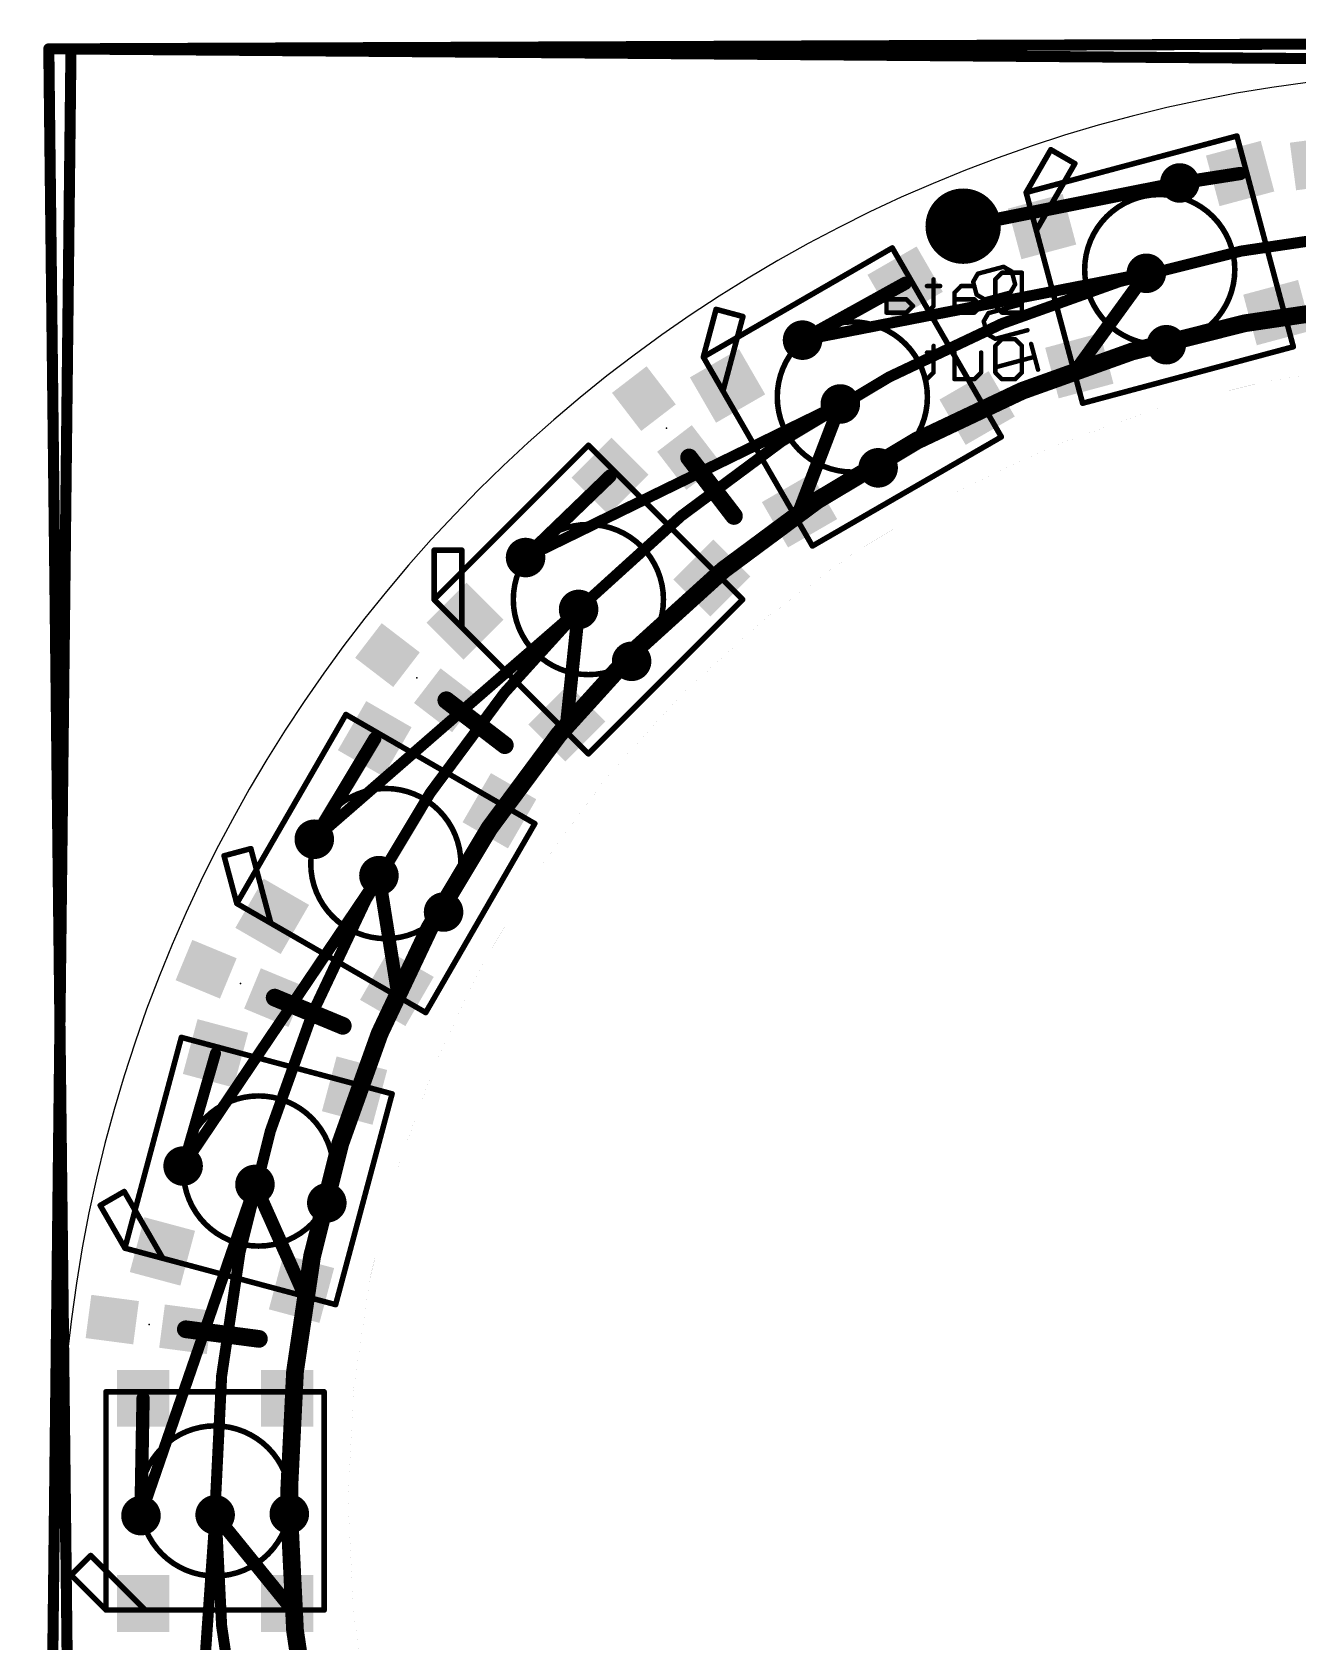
# Model space of a CAD drawing. Extents: x -33.4 to 34.4, y -34.2 to 33.7.
# Drawn here: x -33.4 to -4.4, y -3.23 to 33.66 of the extents above; entities that cross this region are included whole.
import ezdxf

# ---------------------------------------------------------------- set-up
doc = ezdxf.new("R2010")
doc.units = 0
for name, color, linetype in [('1', 22, 'CONTINUOUS'), ('16', 175, 'CONTINUOUS'), ('17', 82, 'CONTINUOUS'), ('18', 82, 'CONTINUOUS'), ('20', 7, 'CONTINUOUS'), ('21', 2, 'CONTINUOUS'), ('22', 6, 'CONTINUOUS'), ('23', 7, 'CONTINUOUS')]:
    doc.layers.add(name, color=color, linetype=linetype)

# ---------------------------------------------------------------- blocks, each defined once
blk = doc.blocks.new('RECT')
blk.add_solid([(-0.5, -0.5), (0.5, -0.5), (-0.5, 0.5), (0.5, 0.5)])
blk = doc.blocks.new('ROUNDP')
at = {"const_width": 0.5}
blk.add_lwpolyline([(0, -0.25, 1), (0, 0.25, 1), (0, -0.25)], format="xyb", dxfattribs=at)
blk = doc.blocks.new('ROUNDV')
at = {"const_width": 0.5}
blk.add_lwpolyline([(0, -0.25, 1), (0, 0.25, 1), (0, -0.25)], format="xyb", dxfattribs=at)

msp = doc.modelspace()

# ---------------------------------------------------------------- linework, layer by layer
at = {"layer": '1'}
for points, const_width in [([(-33.02, 33.274), (-32.258, -33.528)], 0.254), ([(32.766, 32.766), (-33.02, 33.274)], 0.254), ([(-5.7172, 30.4166), (-7.1, 30.2)], 0.3048), ([(-15.746, 26.5986), (-13.3948, 27.9006)], 0.3048), ([(-9.4029, 26.0126), (-7.8674, 28.1305)], 0.3048), ([(-15.8152, 22.6927), (-14.8801, 25.1358)], 0.3048), ([(-18.3469, 23.9101), (-17.782, 23.1739)], 0.4064), ([(-20.1595, 23.4829), (-22.0937, 21.6169)], 0.3048), ([(-17.318, 22.5694), (-17.782, 23.1739)], 0.4064), ([(-21.1495, 17.8261), (-20.8785, 20.428)], 0.3048), ([(-23.1739, 17.782), (-23.9101, 18.3469)], 0.4064), ([(-22.5694, 17.318), (-23.1739, 17.782)], 0.4064), ([(-26.9359, 15.162), (-25.5506, 17.4652)], 0.3048), ([(-25.0427, 11.7448), (-25.4544, 14.3281)], 0.3048), ([(-27.8438, 11.5332), (-26.9865, 11.1783)], 0.4064), ([(-26.2827, 10.8867), (-26.9865, 11.1783)], 0.4064), ([(-29.9423, 7.6738), (-29.2001, 10.257)], 0.254), ([(-27.229, 4.8631), (-28.2956, 7.252)], 0.3048), ([(-29.8801, 3.9337), (-28.9601, 3.8128)], 0.4064), ([(-28.2047, 3.7132), (-28.9601, 3.8128)], 0.4064), ([(-30.9082, -0.3371), (-30.86, 2.35)], 0.3048), ([(-29.2082, -0.3185), (-27.56, -2.35)], 0.3048)]:
    msp.add_lwpolyline(points, dxfattribs=dict(at, const_width=const_width))
for points, const_width in [([(-32.9565, 33.2747, 1), (-33.0835, 33.2733)], 0.127), ([(-33.0195, 33.3375, 1), (-33.0205, 33.2105)], 0.127), ([(-7.1118, 30.2753, 1), (-7.0882, 30.1247)], 0.1524), ([(-5.7054, 30.3413, 1), (-5.729, 30.4919)], 0.1524), ([(0, 29.2, 1), (0, -29.2)], 0.254), ([(-13.3579, 27.8339, 1), (-13.4318, 27.9672)], 0.1524), ([(-7.8057, 28.0858, 1), (-7.9291, 28.1752)], 0.1524), ([(-15.7829, 26.6653, 1), (-15.7091, 26.532)], 0.1524), ([(-9.4646, 26.0573, 1), (-9.3412, 25.9678)], 0.1524), ([(-14.8089, 25.1086, 1), (-14.9512, 25.1631)], 0.1524), ([(-18.2663, 23.9719, 1), (-18.4275, 23.8482)], 0.2032), ([(-20.1066, 23.4281, 1), (-20.2125, 23.5378)], 0.1524), ([(-17.7014, 23.2358, 1), (-17.8626, 23.1121)], 0.2032), ([(-17.8626, 23.1121, 1), (-17.7014, 23.2358)], 0.2032), ([(-17.3986, 22.5076, 1), (-17.2374, 22.6313)], 0.2032), ([(-15.8863, 22.7199, 1), (-15.744, 22.6654)], 0.1524), ([(-22.1466, 21.6718, 1), (-22.0408, 21.5621)], 0.1524), ([(-20.8028, 20.4201, 1), (-20.9543, 20.4358)], 0.1524), ([(-23.8482, 18.4275, 1), (-23.9719, 18.2663)], 0.2032), ([(-23.1121, 17.8626, 1), (-23.2358, 17.7014)], 0.2032), ([(-23.2358, 17.7014, 1), (-23.1121, 17.8626)], 0.2032), ([(-21.2253, 17.834, 1), (-21.0737, 17.8182)], 0.1524), ([(-25.4853, 17.4259, 1), (-25.6159, 17.5044)], 0.1524), ([(-22.6313, 17.2374, 1), (-22.5076, 17.3986)], 0.2032), ([(-27.0012, 15.2013, 1), (-26.8706, 15.1227)], 0.1524), ([(-25.3791, 14.3401, 1), (-25.5296, 14.3161)], 0.1524), ([(-25.1179, 11.7328, 1), (-24.9674, 11.7568)], 0.1524), ([(-27.8049, 11.6271, 1), (-27.8827, 11.4393)], 0.2032), ([(-26.9476, 11.2722, 1), (-27.0254, 11.0844)], 0.2032), ([(-27.0253, 11.0844, 1), (-26.9476, 11.2722)], 0.2032), ([(-26.3215, 10.7928, 1), (-26.2438, 10.9806)], 0.2032), ([(-29.1391, 10.2395, 1), (-29.2612, 10.2746)], 0.127), ([(-30.0033, 7.6914, 1), (-29.8813, 7.6563)], 0.127), ([(-28.226, 7.283, 1), (-28.3652, 7.2209)], 0.1524), ([(-27.2986, 4.832, 1), (-27.1594, 4.8941)], 0.1524), ([(-29.8669, 4.0345, 1), (-29.8933, 3.833)], 0.2032), ([(-28.9468, 3.9135, 1), (-28.9733, 3.7121)], 0.2032), ([(-28.9733, 3.7121, 1), (-28.9468, 3.9135)], 0.2032), ([(-28.2179, 3.6125, 1), (-28.1914, 3.814)], 0.2032), ([(-30.7838, 2.3486, 1), (-30.9362, 2.3514)], 0.1524), ([(-30.9844, -0.3357, 1), (-30.8321, -0.3384)], 0.1524), ([(-29.149, -0.2705, 1), (-29.2674, -0.3665)], 0.1524), ([(-27.6192, -2.398, 1), (-27.5008, -2.302)], 0.1524)]:
    msp.add_lwpolyline(points, format="xyb", dxfattribs=dict(at, const_width=const_width))
at = {"layer": '16'}
for points, const_width in [([(34.29, 33.528), (-32.512, 33.274)], 0.254), ([(-32.512, 33.274), (-33.274, -34.036)], 0.254), ([(-7.1, 30.2), (-12.065, 29.21)], 0.3048), ([(-15.746, 26.5986), (-7.8674, 28.1305)], 0.254), ([(-22.0937, 21.6169), (-14.8801, 25.1358)], 0.254), ([(-26.9359, 15.162), (-20.8785, 20.428)], 0.254), ([(-29.9423, 7.6738), (-25.4544, 14.3281)], 0.254), ([(-30.9082, -0.3371), (-28.2956, 7.252)], 0.254), ([(-27.5085, 0.3), (-27.5085, -0.3)], 0.4064), ([(-29.7678, -8.3254), (-29.2082, -0.3185)], 0.254)]:
    msp.add_lwpolyline(points, dxfattribs=dict(at, const_width=const_width))
for points, const_width in [([(-32.4485, 33.2733, 1), (-32.5755, 33.2747)], 0.127), ([(-32.5122, 33.3375, 1), (-32.5118, 33.2105)], 0.127), ([(-7.0851, 30.1253, 1), (-7.1149, 30.2747)], 0.1524), ([(-12.0799, 29.2847, 1), (-12.0501, 29.1353)], 0.1524), ([(-7.8553, 28.0682, 1), (-7.8795, 28.1928)], 0.127), ([(-0.3, 27.5085, 0.4142), (-27.5085, 0.3)], 0.4064), ([(-15.7581, 26.661, 1), (-15.7338, 26.5363)], 0.127), ([(-14.8522, 25.0788, 1), (-14.9079, 25.1929)], 0.127), ([(-22.1215, 21.674, 1), (-22.0658, 21.5599)], 0.127), ([(-20.8369, 20.38, 1), (-20.9202, 20.4759)], 0.127), ([(-26.9776, 15.2099, 1), (-26.8943, 15.1141)], 0.127), ([(-25.4017, 14.2926, 1), (-25.507, 14.3636)], 0.127), ([(-29.9949, 7.7094, 1), (-29.8896, 7.6383)], 0.127), ([(-28.2356, 7.2313, 1), (-28.3556, 7.2726)], 0.127), ([(-27.4069, 0.3, 1), (-27.6101, 0.3)], 0.2032), ([(-27.6101, 0.3, 1), (-27.4069, 0.3)], 0.2032), ([(-30.9683, -0.3164, 1), (-30.8482, -0.3577)], 0.127), ([(-29.1449, -0.3229, 1), (-29.2716, -0.3141)], 0.127), ([(-27.5085, -0.3, 0.4142), (-0.3, -27.5085)], 0.4064), ([(-27.4069, -0.3, 1), (-27.6101, -0.3)], 0.2032), ([(-27.6101, -0.3, 1), (-27.4069, -0.3)], 0.2032)]:
    msp.add_lwpolyline(points, format="xyb", dxfattribs=dict(at, const_width=const_width))
at = {"layer": '20', "const_width": 0.0003}
msp.add_lwpolyline([(0, -26.162, 1), (0, 26.162, 1), (0, -26.162)], format="xyb", dxfattribs=at)
at = {"layer": '20'}
for start, end in [(90, 180), (180, 270)]:
    msp.add_arc((0, 0), 32.766, start, end, dxfattribs=at)
at = {"layer": '21'}
for points, const_width in [([(-10.0562, 30.9621), (-10.6219, 29.9823)], 0.127), ([(-9.5051, 30.6439), (-10.0562, 30.9621)], 0.127), ([(-9.7526, 30.2153), (-5.7923, 31.2764)], 0.127), ([(-5.7923, 31.2764), (-4.4982, 26.4468)], 0.127), ([(-9.7526, 30.2153), (-9.5051, 30.6439)], 0.127), ([(-10.6219, 29.9823), (-9.7526, 30.2153)], 0.127), ([(-10.389, 29.113), (-9.7526, 30.2153)], 0.127), ([(-10.389, 29.113), (-10.6219, 29.9823)], 0.127), ([(-9.3278, 25.1527), (-10.389, 29.113)], 0.127), ([(-17.2406, 26.6617), (-13.6899, 28.7117)], 0.127), ([(-13.6899, 28.7117), (-11.1899, 24.3816)], 0.127), ([(-11.7285, 28.1214), (-11.8363, 27.9345)], 0.1016), ([(-11.1391, 28.2793), (-11.7285, 28.1214)], 0.1016), ([(-10.9523, 28.1714), (-11.1391, 28.2793)], 0.1016), ([(-10.8734, 27.8767), (-10.9523, 28.1714)], 0.1016), ([(-11.8363, 27.9345), (-11.7573, 27.6399)], 0.1016), ([(-11.7573, 27.6399), (-11.5705, 27.532)], 0.1016), ([(-11.5705, 27.532), (-10.9812, 27.6899)], 0.1016), ([(-10.9812, 27.6899), (-10.8734, 27.8767)], 0.1016), ([(-17.7272, 27.3045), (-18.0201, 26.2117)], 0.127), ([(-17.1125, 27.1398), (-17.7272, 27.3045)], 0.127), ([(-10.7497, 27.4151), (-11.4863, 27.2177)], 0.1016), ([(-17.2406, 26.6617), (-17.1125, 27.1398)], 0.127), ([(-11.4863, 27.2177), (-11.5942, 27.0309)], 0.1016), ([(-11.5942, 27.0309), (-11.5152, 26.7362)], 0.1016), ([(-18.0201, 26.2117), (-17.2406, 26.6617)], 0.127), ([(-17.5701, 25.4323), (-17.2406, 26.6617)], 0.127), ([(-11.5152, 26.7362), (-11.3284, 26.6284)], 0.1016), ([(-11.3284, 26.6284), (-10.5917, 26.8258)], 0.1016), ([(-10.5075, 26.5115), (-10.3496, 25.9221)], 0.1016), ([(-17.5701, 25.4323), (-18.0201, 26.2117)], 0.127), ([(-11.3126, 25.9799), (-10.4286, 26.2168)], 0.1016), ([(-4.4982, 26.4468), (-9.3278, 25.1527)], 0.127), ([(-15.5201, 21.8816), (-17.5701, 25.4323)], 0.127), ([(-11.1899, 24.3816), (-15.5201, 21.8816)], 0.127), ([(-23.5537, 21.2909), (-20.6545, 24.19)], 0.127), ([(-20.6545, 24.19), (-17.119, 20.6545)], 0.127), ([(-23.5537, 21.7859), (-24.19, 21.7859)], 0.127), ([(-24.19, 21.7859), (-24.19, 20.6545)], 0.127), ([(-23.5537, 21.2909), (-23.5537, 21.7859)], 0.127), ([(-24.19, 20.6545), (-23.5537, 21.2909)], 0.127), ([(-23.5537, 20.0181), (-23.5537, 21.2909)], 0.127), ([(-23.5537, 20.0181), (-24.19, 20.6545)], 0.127), ([(-17.119, 20.6545), (-20.6545, 17.119)], 0.127), ([(-20.6545, 17.119), (-23.5537, 20.0181)], 0.127), ([(-28.2617, 14.4694), (-26.2117, 18.0201)], 0.127), ([(-26.2117, 18.0201), (-21.8816, 15.5201)], 0.127), ([(-21.8816, 15.5201), (-24.3816, 11.1899)], 0.127), ([(-28.3898, 14.9475), (-29.0045, 14.7828)], 0.127), ([(-29.0045, 14.7828), (-28.7117, 13.6899)], 0.127), ([(-28.2617, 14.4694), (-28.3898, 14.9475)], 0.127), ([(-28.7117, 13.6899), (-28.2617, 14.4694)], 0.127), ([(-27.9323, 13.2399), (-28.2617, 14.4694)], 0.127), ([(-27.9323, 13.2399), (-28.7117, 13.6899)], 0.127), ([(-24.3816, 11.1899), (-27.9323, 13.2399)], 0.127), ([(-31.0435, 6.6616), (-29.9823, 10.6219)], 0.127), ([(-29.9823, 10.6219), (-25.1527, 9.3278)], 0.127), ([(-25.1527, 9.3278), (-26.4468, 4.4982)], 0.127), ([(-31.291, 7.0903), (-31.8421, 6.7721)], 0.127), ([(-31.0435, 6.6616), (-31.291, 7.0903)], 0.127), ([(-31.8421, 6.7721), (-31.2764, 5.7923)], 0.127), ([(-31.2764, 5.7923), (-31.0435, 6.6616)], 0.127), ([(-30.4071, 5.5594), (-31.0435, 6.6616)], 0.127), ([(-30.4071, 5.5594), (-31.2764, 5.7923)], 0.127), ([(-26.4468, 4.4982), (-30.4071, 5.5594)], 0.127), ([(-31.71, -1.6), (-31.71, 2.5)], 0.127), ([(-31.71, 2.5), (-26.71, 2.5)], 0.127), ([(-26.71, 2.5), (-26.71, -2.5)], 0.127), ([(-32.06, -1.25), (-32.51, -1.7)], 0.127), ([(-31.71, -1.6), (-32.06, -1.25)], 0.127), ([(-32.51, -1.7), (-31.71, -2.5)], 0.127), ([(-31.71, -2.5), (-31.71, -1.6)], 0.127), ([(-30.81, -2.5), (-31.71, -1.6)], 0.127), ([(-30.81, -2.5), (-31.71, -2.5)], 0.127), ([(-26.71, -2.5), (-30.81, -2.5)], 0.127)]:
    msp.add_lwpolyline(points, dxfattribs=dict(at, const_width=const_width))
for points, const_width in [([(-10.0404, 30.9896, 1), (-10.0721, 30.9346)], 0.0635), ([(-10.0287, 30.9463, 1), (-10.0837, 30.978)], 0.0635), ([(-5.7616, 31.2847, 1), (-5.823, 31.2682)], 0.0635), ([(-5.7841, 31.2458, 1), (-5.8005, 31.3071)], 0.0635), ([(-9.4776, 30.6281, 1), (-9.5326, 30.6598)], 0.0635), ([(-9.521, 30.6164, 1), (-9.4892, 30.6714)], 0.0635), ([(-9.7608, 30.2459, 1), (-9.7444, 30.1846)], 0.0635), ([(-9.7801, 30.2312, 1), (-9.7251, 30.1994)], 0.0635), ([(-9.7251, 30.1994, 1), (-9.7801, 30.2312)], 0.0635), ([(-9.7444, 30.1846, 1), (-9.7608, 30.2459)], 0.0635), ([(-10.5912, 29.9906, 1), (-10.6526, 29.9741)], 0.0635), ([(-10.6301, 30.013, 1), (-10.6137, 29.9517)], 0.0635), ([(-10.6494, 29.9982, 1), (-10.5944, 29.9665)], 0.0635), ([(-7.5601, 26.4941, 1), (-7.5601, 29.935, 1), (-7.5601, 26.4941)], 0.127), ([(-10.4165, 29.1289, 1), (-10.3615, 29.0971)], 0.0635), ([(-10.3583, 29.1212, 1), (-10.4196, 29.1048)], 0.0635), ([(-10.4196, 29.1048, 1), (-10.3583, 29.1212)], 0.0635), ([(-13.6624, 28.7276, 1), (-13.7174, 28.6958)], 0.0635), ([(-13.6741, 28.6842, 1), (-13.7058, 28.7392)], 0.0635), ([(-11.735, 28.1459, 1), (-11.7219, 28.0968)], 0.0508), ([(-11.7065, 28.1087, 1), (-11.7504, 28.1341)], 0.0508), ([(-11.1264, 28.3013, 1), (-11.1518, 28.2573)], 0.0508), ([(-11.1325, 28.2547, 1), (-11.1457, 28.3038)], 0.0508), ([(-10.9278, 28.178, 1), (-10.9768, 28.1648)], 0.0508), ([(-10.965, 28.1494, 1), (-10.9396, 28.1934)], 0.0508), ([(-11.8118, 27.9411, 1), (-11.8608, 27.928)], 0.0508), ([(-11.8583, 27.9472, 1), (-11.8143, 27.9218)], 0.0508), ([(-11.7446, 27.6619, 1), (-11.77, 27.6179)], 0.0508), ([(-11.7819, 27.6333, 1), (-11.7328, 27.6465)], 0.0508), ([(-11.0032, 27.7026, 1), (-10.9592, 27.6772)], 0.0508), ([(-10.9746, 27.6654, 1), (-10.9878, 27.7145)], 0.0508), ([(-10.8979, 27.8702, 1), (-10.8488, 27.8833)], 0.0508), ([(-10.8514, 27.864, 1), (-10.8953, 27.8894)], 0.0508), ([(-17.719, 27.3352, 1), (-17.7355, 27.2738)], 0.0635), ([(-17.6966, 27.2963, 1), (-17.7579, 27.3127)], 0.0635), ([(-11.5771, 27.5566, 1), (-11.564, 27.5075)], 0.0508), ([(-11.5832, 27.51, 1), (-11.5578, 27.554)], 0.0508), ([(-10.7431, 27.3906, 1), (-10.7562, 27.4396)], 0.0508), ([(-17.0819, 27.1316, 1), (-17.1432, 27.148)], 0.0635), ([(-17.1207, 27.1091, 1), (-17.1043, 27.1705)], 0.0635), ([(-14.605, 23.5762, 1), (-14.605, 27.0171, 1), (-14.605, 23.5762)], 0.127), ([(-11.5696, 27.0375, 1), (-11.6187, 27.0243)], 0.0508), ([(-11.6162, 27.0436, 1), (-11.5722, 27.0182)], 0.0508), ([(-11.4929, 27.2422, 1), (-11.4797, 27.1932)], 0.0508), ([(-11.4643, 27.205, 1), (-11.5083, 27.2304)], 0.0508), ([(-17.2565, 26.6892, 1), (-17.2248, 26.6342)], 0.0635), ([(-17.2713, 26.6699, 1), (-17.21, 26.6535)], 0.0635), ([(-17.21, 26.6535, 1), (-17.2713, 26.6699)], 0.0635), ([(-17.2248, 26.6342, 1), (-17.2565, 26.6892)], 0.0635), ([(-11.5025, 26.7582, 1), (-11.5279, 26.7142)], 0.0508), ([(-11.5398, 26.7297, 1), (-11.4907, 26.7428)], 0.0508), ([(-11.335, 26.6529, 1), (-11.3218, 26.6038)], 0.0508), ([(-11.3411, 26.6064, 1), (-11.3157, 26.6504)], 0.0508), ([(-10.5852, 26.8012, 1), (-10.5983, 26.8503)], 0.0508), ([(-10.483, 26.518, 1), (-10.5321, 26.5049)], 0.0508), ([(-17.9926, 26.2276, 1), (-18.0476, 26.1958)], 0.0635), ([(-18.0359, 26.2392, 1), (-18.0042, 26.1842)], 0.0635), ([(-18.0507, 26.2199, 1), (-17.9894, 26.2035)], 0.0635), ([(-10.422, 26.1923, 1), (-10.4351, 26.2413)], 0.0508), ([(-4.5289, 26.4386, 1), (-4.4675, 26.455)], 0.0635), ([(-4.49, 26.4161, 1), (-4.5064, 26.4775)], 0.0635), ([(-11.3191, 26.0045, 1), (-11.306, 25.9554)], 0.0508), ([(-10.3741, 25.9156, 1), (-10.3251, 25.9287)], 0.0508), ([(-17.5426, 25.4481, 1), (-17.5976, 25.4164)], 0.0635), ([(-17.6007, 25.4405, 1), (-17.5394, 25.424)], 0.0635), ([(-17.5976, 25.4164, 1), (-17.5426, 25.4481)], 0.0635), ([(-9.336, 25.1834, 1), (-9.3196, 25.122)], 0.0635), ([(-9.3585, 25.1445, 1), (-9.2972, 25.1609)], 0.0635), ([(-11.2174, 24.3657, 1), (-11.1624, 24.3974)], 0.0635), ([(-11.1741, 24.3541, 1), (-11.2058, 24.4091)], 0.0635), ([(-20.6321, 24.2125, 1), (-20.677, 24.1676)], 0.0635), ([(-20.6321, 24.1676, 1), (-20.677, 24.2125)], 0.0635), ([(-20.6545, 18.9341, 1), (-20.6545, 22.375, 1), (-20.6545, 18.9341)], 0.127), ([(-24.1583, 21.7859, 1), (-24.2218, 21.7859)], 0.0635), ([(-24.19, 21.8176, 1), (-24.19, 21.7541)], 0.0635), ([(-23.5219, 21.7859, 1), (-23.5854, 21.7859)], 0.0635), ([(-23.5537, 21.7541, 1), (-23.5537, 21.8176)], 0.0635), ([(-15.5359, 21.9091, 1), (-15.5042, 21.8541)], 0.0635), ([(-15.5476, 21.8657, 1), (-15.4926, 21.8974)], 0.0635), ([(-23.5219, 21.2909, 1), (-23.5854, 21.2909)], 0.0635), ([(-23.5761, 21.3134, 1), (-23.5312, 21.2685)], 0.0635), ([(-23.5854, 21.2909, 1), (-23.5219, 21.2909)], 0.0635), ([(-23.5312, 21.2685, 1), (-23.5761, 21.3134)], 0.0635), ([(-24.2218, 20.6545, 1), (-24.1583, 20.6545)], 0.0635), ([(-24.1676, 20.677, 1), (-24.2125, 20.6321)], 0.0635), ([(-24.2125, 20.677, 1), (-24.1676, 20.6321)], 0.0635), ([(-17.0965, 20.6321, 1), (-17.1414, 20.677)], 0.0635), ([(-17.1414, 20.6321, 1), (-17.0965, 20.677)], 0.0635), ([(-23.5312, 20.0406, 1), (-23.5761, 19.9957)], 0.0635), ([(-23.5854, 20.0181, 1), (-23.5219, 20.0181)], 0.0635), ([(-23.5761, 19.9957, 1), (-23.5312, 20.0406)], 0.0635), ([(-26.1958, 18.0476, 1), (-26.2276, 17.9926)], 0.0635), ([(-26.1842, 18.0042, 1), (-26.2392, 18.0359)], 0.0635), ([(-20.677, 17.1414, 1), (-20.6321, 17.0965)], 0.0635), ([(-20.677, 17.0965, 1), (-20.6321, 17.1414)], 0.0635), ([(-25.2966, 12.8845, 1), (-25.2966, 16.3255, 1), (-25.2966, 12.8845)], 0.127), ([(-21.8541, 15.5042, 1), (-21.9091, 15.5359)], 0.0635), ([(-21.8974, 15.4926, 1), (-21.8657, 15.5476)], 0.0635), ([(-28.9738, 14.791, 1), (-29.0352, 14.7745)], 0.0635), ([(-29.0127, 14.8134, 1), (-28.9963, 14.7521)], 0.0635), ([(-28.3591, 14.9557, 1), (-28.4205, 14.9392)], 0.0635), ([(-28.3816, 14.9168, 1), (-28.398, 14.9781)], 0.0635), ([(-28.231, 14.4776, 1), (-28.2924, 14.4611)], 0.0635), ([(-28.2892, 14.4852, 1), (-28.2342, 14.4535)], 0.0635), ([(-28.2924, 14.4611, 1), (-28.231, 14.4776)], 0.0635), ([(-28.2342, 14.4535, 1), (-28.2892, 14.4852)], 0.0635), ([(-28.6958, 13.7174, 1), (-28.7276, 13.6624)], 0.0635), ([(-28.7392, 13.7058, 1), (-28.6842, 13.6741)], 0.0635), ([(-28.7424, 13.6817, 1), (-28.681, 13.6982)], 0.0635), ([(-27.9164, 13.2674, 1), (-27.9481, 13.2124)], 0.0635), ([(-27.9629, 13.2317, 1), (-27.9016, 13.2482)], 0.0635), ([(-27.9481, 13.2124, 1), (-27.9164, 13.2674)], 0.0635), ([(-24.4091, 11.2058, 1), (-24.3541, 11.1741)], 0.0635), ([(-24.3974, 11.1624, 1), (-24.3657, 11.2174)], 0.0635), ([(-29.9741, 10.6526, 1), (-29.9906, 10.5912)], 0.0635), ([(-29.9517, 10.6137, 1), (-30.013, 10.6301)], 0.0635), ([(-28.2146, 5.8396, 1), (-28.2146, 9.2805, 1), (-28.2146, 5.8396)], 0.127), ([(-25.122, 9.3196, 1), (-25.1834, 9.336)], 0.0635), ([(-25.1609, 9.2972, 1), (-25.1445, 9.3585)], 0.0635), ([(-31.2635, 7.1062, 1), (-31.3185, 7.0744)], 0.0635), ([(-31.2751, 7.0628, 1), (-31.3069, 7.1178)], 0.0635), ([(-31.8146, 6.788, 1), (-31.8696, 6.7562)], 0.0635), ([(-31.858, 6.7996, 1), (-31.8262, 6.7446)], 0.0635), ([(-31.016, 6.6775, 1), (-31.071, 6.6457)], 0.0635), ([(-31.0742, 6.6698, 1), (-31.0128, 6.6534)], 0.0635), ([(-31.0128, 6.6534, 1), (-31.0742, 6.6698)], 0.0635), ([(-31.071, 6.6457, 1), (-31.016, 6.6775)], 0.0635), ([(-31.2682, 5.823, 1), (-31.2847, 5.7616)], 0.0635), ([(-31.3071, 5.8005, 1), (-31.2458, 5.7841)], 0.0635), ([(-31.3039, 5.7764, 1), (-31.2489, 5.8082)], 0.0635), ([(-30.3989, 5.59, 1), (-30.4153, 5.5287)], 0.0635), ([(-30.4346, 5.5435, 1), (-30.3796, 5.5752)], 0.0635), ([(-30.4153, 5.5287, 1), (-30.3989, 5.59)], 0.0635), ([(-26.4775, 4.5064, 1), (-26.4161, 4.49)], 0.0635), ([(-26.455, 4.4675, 1), (-26.4386, 4.5289)], 0.0635), ([(-31.71, 2.5318, 1), (-31.71, 2.4682)], 0.0635), ([(-31.6783, 2.5, 1), (-31.7417, 2.5)], 0.0635), ([(-26.6783, 2.5, 1), (-26.7417, 2.5)], 0.0635), ([(-26.71, 2.4682, 1), (-26.71, 2.5318)], 0.0635), ([(-29.21, -1.7205, 1), (-29.21, 1.7205, 1), (-29.21, -1.7205)], 0.127), ([(-32.0375, -1.2275, 1), (-32.0825, -1.2725)], 0.0635), ([(-32.0375, -1.2725, 1), (-32.0825, -1.2275)], 0.0635), ([(-32.4875, -1.6775, 1), (-32.5325, -1.7225)], 0.0635), ([(-32.5325, -1.6775, 1), (-32.4875, -1.7225)], 0.0635), ([(-31.6875, -1.5775, 1), (-31.7325, -1.6225)], 0.0635), ([(-31.6783, -1.6, 1), (-31.7417, -1.6)], 0.0635), ([(-31.7417, -1.6, 1), (-31.6783, -1.6)], 0.0635), ([(-31.7325, -1.6225, 1), (-31.6875, -1.5775)], 0.0635), ([(-31.71, -2.4682, 1), (-31.71, -2.5318)], 0.0635), ([(-31.7417, -2.5, 1), (-31.6783, -2.5)], 0.0635), ([(-31.7325, -2.5225, 1), (-31.6875, -2.4775)], 0.0635), ([(-30.81, -2.4682, 1), (-30.81, -2.5318)], 0.0635), ([(-30.8325, -2.5225, 1), (-30.7875, -2.4775)], 0.0635), ([(-30.81, -2.5318, 1), (-30.81, -2.4682)], 0.0635), ([(-26.7417, -2.5, 1), (-26.6783, -2.5)], 0.0635), ([(-26.71, -2.5318, 1), (-26.71, -2.4682)], 0.0635)]:
    msp.add_lwpolyline(points, format="xyb", dxfattribs=dict(at, const_width=const_width))
at = {"layer": '22', "const_width": 0.1016}
for points in [[(-12.7424, 27.9915), (-12.7424, 27.3813)], [(-11.3289, 27.9915), (-11.1764, 28.144)], [(-11.3289, 27.3813), (-11.3289, 27.9915)], [(-11.1764, 28.144), (-10.7188, 28.144)], [(-10.7188, 28.144), (-10.7188, 27.2288)], [(-13.6711, 27.8389), (-13.8236, 27.6864)], [(-13.8236, 27.6864), (-13.8236, 27.2288)], [(-13.366, 27.8389), (-13.6711, 27.8389)], [(-12.5898, 27.8389), (-12.8949, 27.8389)], [(-12.1119, 27.8389), (-12.2644, 27.6864)], [(-12.2644, 27.6864), (-12.2644, 27.2288)], [(-11.8068, 27.8389), (-12.1119, 27.8389)], [(-13.366, 27.5339), (-13.8236, 27.5339)], [(-13.2135, 27.3813), (-13.366, 27.5339)], [(-13.366, 27.2288), (-13.2135, 27.3813)], [(-12.7424, 27.3813), (-12.8949, 27.2288)], [(-11.8068, 27.5339), (-12.2644, 27.5339)], [(-11.6543, 27.3813), (-11.8068, 27.5339)], [(-11.8068, 27.2288), (-11.6543, 27.3813)], [(-11.1764, 27.2288), (-11.3289, 27.3813)], [(-13.8236, 27.2288), (-13.366, 27.2288)], [(-12.2644, 27.2288), (-11.8068, 27.2288)], [(-10.7188, 27.2288), (-11.1764, 27.2288)], [(-11.3289, 26.4675), (-11.1764, 26.62)], [(-11.1764, 26.62), (-10.8713, 26.62)], [(-10.8713, 26.62), (-10.7188, 26.4675)], [(-12.5898, 26.3149), (-12.8949, 26.3149)], [(-12.7424, 26.4675), (-12.7424, 25.8573)], [(-12.2644, 25.7048), (-12.2644, 26.3149)], [(-11.6543, 26.3149), (-11.6543, 25.8573)], [(-11.3289, 25.8573), (-11.3289, 26.4675)], [(-10.7188, 26.4675), (-10.7188, 25.8573)], [(-12.7424, 25.8573), (-12.8949, 25.7048)], [(-11.6543, 25.8573), (-11.8068, 25.7048)], [(-11.1764, 25.7048), (-11.3289, 25.8573)], [(-10.7188, 25.8573), (-10.8713, 25.7048)], [(-11.8068, 25.7048), (-12.2644, 25.7048)], [(-10.8713, 25.7048), (-11.1764, 25.7048)]]:
    msp.add_lwpolyline(points, dxfattribs=at)
at = {"layer": '22', "const_width": 0.0508}
for points in [[(-12.717, 27.9915, 1), (-12.7678, 27.9915)], [(-11.3035, 27.9915, 1), (-11.3543, 27.9915)], [(-11.3469, 28.0094, 1), (-11.311, 27.9735)], [(-11.1764, 28.1694, 1), (-11.1764, 28.1186)], [(-11.1584, 28.126, 1), (-11.1944, 28.1619)], [(-10.6934, 28.144, 1), (-10.7442, 28.144)], [(-10.7188, 28.1186, 1), (-10.7188, 28.1694)], [(-13.8416, 27.7044, 1), (-13.8057, 27.6684)], [(-13.7982, 27.6864, 1), (-13.849, 27.6864)], [(-13.6711, 27.8643, 1), (-13.6711, 27.8135)], [(-13.6531, 27.821, 1), (-13.6891, 27.8569)], [(-13.366, 27.8135, 1), (-13.366, 27.8643)], [(-12.8949, 27.8643, 1), (-12.8949, 27.8135)], [(-12.5898, 27.8135, 1), (-12.5898, 27.8643)], [(-12.2824, 27.7044, 1), (-12.2465, 27.6684)], [(-12.239, 27.6864, 1), (-12.2898, 27.6864)], [(-12.1119, 27.8643, 1), (-12.1119, 27.8135)], [(-12.0939, 27.821, 1), (-12.1299, 27.8569)], [(-11.8068, 27.8135, 1), (-11.8068, 27.8643)], [(-13.8236, 27.5593, 1), (-13.8236, 27.5085)], [(-13.3481, 27.5518, 1), (-13.384, 27.5159)], [(-13.366, 27.5085, 1), (-13.366, 27.5593)], [(-13.1956, 27.3634, 1), (-13.2315, 27.3993)], [(-13.2315, 27.3634, 1), (-13.1956, 27.3993)], [(-12.7678, 27.3813, 1), (-12.717, 27.3813)], [(-12.7244, 27.3634, 1), (-12.7603, 27.3993)], [(-12.2644, 27.5593, 1), (-12.2644, 27.5085)], [(-11.7889, 27.5518, 1), (-11.8248, 27.5159)], [(-11.8068, 27.5085, 1), (-11.8068, 27.5593)], [(-11.6364, 27.3634, 1), (-11.6723, 27.3993)], [(-11.6723, 27.3634, 1), (-11.6364, 27.3993)], [(-11.311, 27.3993, 1), (-11.3469, 27.3634)], [(-11.3543, 27.3813, 1), (-11.3035, 27.3813)], [(-13.8236, 27.2542, 1), (-13.8236, 27.2034)], [(-13.849, 27.2288, 1), (-13.7982, 27.2288)], [(-13.384, 27.2468, 1), (-13.3481, 27.2108)], [(-13.366, 27.2034, 1), (-13.366, 27.2542)], [(-12.9129, 27.2468, 1), (-12.8769, 27.2108)], [(-12.2644, 27.2542, 1), (-12.2644, 27.2034)], [(-12.2898, 27.2288, 1), (-12.239, 27.2288)], [(-11.8248, 27.2468, 1), (-11.7889, 27.2108)], [(-11.8068, 27.2034, 1), (-11.8068, 27.2542)], [(-11.1764, 27.2542, 1), (-11.1764, 27.2034)], [(-11.1944, 27.2108, 1), (-11.1584, 27.2468)], [(-10.7442, 27.2288, 1), (-10.6934, 27.2288)], [(-10.7188, 27.2034, 1), (-10.7188, 27.2542)], [(-11.1764, 26.6454, 1), (-11.1764, 26.5946)], [(-11.1584, 26.602, 1), (-11.1944, 26.6379)], [(-10.8534, 26.6379, 1), (-10.8893, 26.602)], [(-10.8713, 26.5946, 1), (-10.8713, 26.6454)], [(-12.8949, 26.3403, 1), (-12.8949, 26.2895)], [(-12.717, 26.4675, 1), (-12.7678, 26.4675)], [(-12.5898, 26.2895, 1), (-12.5898, 26.3403)], [(-12.239, 26.3149, 1), (-12.2898, 26.3149)], [(-11.6289, 26.3149, 1), (-11.6797, 26.3149)], [(-11.3035, 26.4675, 1), (-11.3543, 26.4675)], [(-11.3469, 26.4854, 1), (-11.311, 26.4495)], [(-10.6934, 26.4675, 1), (-10.7442, 26.4675)], [(-10.7368, 26.4495, 1), (-10.7008, 26.4854)], [(-12.7678, 25.8573, 1), (-12.717, 25.8573)], [(-12.7244, 25.8394, 1), (-12.7603, 25.8753)], [(-11.6797, 25.8573, 1), (-11.6289, 25.8573)], [(-11.6364, 25.8394, 1), (-11.6723, 25.8753)], [(-11.311, 25.8753, 1), (-11.3469, 25.8394)], [(-11.3543, 25.8573, 1), (-11.3035, 25.8573)], [(-10.7442, 25.8573, 1), (-10.6934, 25.8573)], [(-10.7008, 25.8394, 1), (-10.7368, 25.8753)], [(-12.9129, 25.7228, 1), (-12.8769, 25.6868)], [(-12.2644, 25.7302, 1), (-12.2644, 25.6794)], [(-12.2898, 25.7048, 1), (-12.239, 25.7048)], [(-11.8248, 25.7228, 1), (-11.7889, 25.6868)], [(-11.8068, 25.6794, 1), (-11.8068, 25.7302)], [(-11.1764, 25.7302, 1), (-11.1764, 25.6794)], [(-11.1944, 25.6868, 1), (-11.1584, 25.7228)], [(-10.8893, 25.7228, 1), (-10.8534, 25.6868)], [(-10.8713, 25.6794, 1), (-10.8713, 25.7302)]]:
    msp.add_lwpolyline(points, format="xyb", dxfattribs=at)
at = {"layer": '23'}
for p in [(-12.065, 29.21), (-7.5601, 28.2146), (-14.605, 25.2966), (-18.8643, 24.5844), (-20.6545, 20.6545), (-24.5844, 18.8643), (-25.2966, 14.605), (-28.6291, 11.8585), (-28.2146, 7.5601), (-30.7228, 4.0447), (-29.21, 0)]:
    msp.add_point(p, dxfattribs=at)

# ---------------------------------------------------------------- block references
at = {"layer": '1', "xscale": 1.3, "yscale": 1.2}
for p, rotation in [((-5.7172, 30.4166), 195), ((-10.257, 29.2001), 195), ((-13.3948, 27.9006), 210), ((-4.8631, 27.229), 195), ((-9.4029, 26.0126), 195), ((-17.4652, 25.5506), 210), ((-11.7448, 25.0427), 210), ((-20.1595, 23.4829), 225), ((-15.8152, 22.6927), 210), ((-17.8261, 21.1495), 225), ((-23.4829, 20.1595), 225), ((-21.1495, 17.8261), 225), ((-25.5506, 17.4652), 240), ((-22.6927, 15.8152), 240), ((-27.9006, 13.3948), 240), ((-25.0427, 11.7448), 240), ((-29.2001, 10.257), 255), ((-26.0126, 9.4029), 255), ((-30.4166, 5.7172), 255), ((-27.229, 4.8631), 255), ((-30.86, 2.35), 270), ((-27.56, 2.35), 270), ((-30.86, -2.35), 270), ((-27.56, -2.35), 270)]:
    msp.add_blockref('RECT', p, dxfattribs=dict(at, rotation=rotation))
at = {"layer": '1', "xscale": 1.1}
for p, rotation in [((-4.0109, 30.6427), 277.5), ((-19.3818, 25.2588), 127.5), ((-18.3469, 23.9101), 127.5), ((-25.2588, 19.3818), 142.5), ((-23.9101, 18.3469), 142.5), ((-29.4144, 12.1838), 157.5), ((-27.8438, 11.5332), 157.5), ((-31.5656, 4.1556), 172.5), ((-29.8801, 3.9337), 172.5)]:
    msp.add_blockref('RECT', p, dxfattribs=dict(at, rotation=rotation))
at = {"layer": '17', "xscale": 1.7272, "yscale": 1.7272}
msp.add_blockref('ROUNDP', (-12.065, 29.21), dxfattribs=at)
msp.add_blockref('ROUNDP', (-12.065, 29.21), dxfattribs=at)
at = {"layer": '18', "xscale": 0.9064, "yscale": 0.9064}
for p in [(-7.1, 30.2), (-7.1, 30.2), (-7.8674, 28.1305), (-7.8674, 28.1305), (-15.746, 26.5986), (-15.746, 26.5986), (-7.4094, 26.4935), (-7.4094, 26.4935), (-14.8801, 25.1358), (-14.8801, 25.1358), (-14.0139, 23.6728), (-14.0139, 23.6728), (-22.0937, 21.6169), (-22.0937, 21.6169), (-20.8785, 20.428), (-20.8785, 20.428), (-19.6637, 19.2392), (-19.6637, 19.2392), (-26.9359, 15.162), (-26.9359, 15.162), (-25.4544, 14.3281), (-25.4544, 14.3281), (-23.973, 13.4943), (-23.973, 13.4943), (-29.9423, 7.6738), (-29.9423, 7.6738), (-28.2956, 7.252), (-28.2956, 7.252), (-26.6487, 6.8298), (-26.6487, 6.8298), (-30.9082, -0.3371), (-30.9082, -0.3371), (-29.2082, -0.3185), (-29.2082, -0.3185), (-27.5085, -0.3), (-27.5085, -0.3)]:
    msp.add_blockref('ROUNDV', p, dxfattribs=at)

doc.saveas('drawing.dxf')
